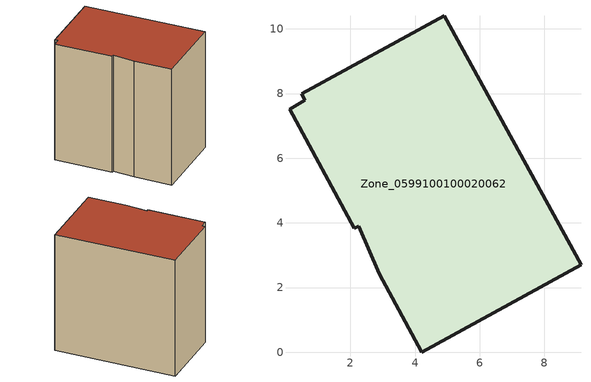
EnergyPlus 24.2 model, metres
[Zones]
Zone_0599100100020062
 floor ground (C_G): 0.12,7.51 0.58,7.8 0.5,8 4.91,10.4 9.13,2.7 4.22,0 2.9,2.42 2.26,3.9 2.13,3.83 z0
 wall outside (C_F): 9.13,2.7 4.91,10.4 0.5,8 0.58,7.8 0.12,7.51 2.13,3.83 2.26,3.9 2.9,2.42 4.22,0 9.13,2.7 z0:8.89
 roof outside (C_R): 0.5,8 0.58,7.8 0.12,7.51 2.13,3.83 2.26,3.9 2.9,2.42 4.22,0 9.13,2.7 4.91,10.4 z8.89
[BUILDING]
Pand.0599100100020062: North Axis=0; Terrain=City; Loads Convergence Tolerance Value=0.04; Temperature Convergence Tolerance Value=0.4; Solar Distribution=FullExterior; Maximum Number of Warmup Days=25; Minimum Number of Warmup Days=1
[Site:Location]
Rotterdam.The.Hague.AP_ZH_NLD Design_Conditions: Latitude=51.96; Longitude=4.45; Time Zone=1; Elevation=-4.5
[SITE:GROUNDTEMPERATURE:BUILDINGSURFACE]
18, 18, 18, 18, 18, 18, 18, 18, 18, 18, 18, 18
[MATERIAL] Thermal Absorptance=0.9; Solar Absorptance=0.7; Visible Absorptance=0.7
Name | Roughness | Thickness | Conductivity | Density | Specific Heat
G.TC.2015-2018 | MediumSmooth | 0.15 | 0.0428571 | 540 | 1210
F.TC.2015-2018 | Rough | 0.3 | 0.0666667 | 1920 | 840
R.TC.2015-2018 | MediumRough | 0.2 | 0.0333333 | 1500 | 1000
[CONSTRUCTION]
C_G: G.TC.2015-2018
C_F: F.TC.2015-2018
C_R: R.TC.2015-2018
[ZONE]
Zone_0599100100020062: Type=1; Multiplier=1; Ceiling Height=Autocalculate; Volume=Autocalculate; Floor Area=autocalculate; Part of Total Floor Area=Yes
[ZONEINFILTRATION:DESIGNFLOWRATE]
Infil_Zone_0599100100020062: Zone or ZoneList or Space or SpaceList=Zone_0599100100020062; Schedule=AlwaysOn; Design Flow Rate Calculation Method=Flow/Area; Flow Rate per Floor Area=0.0015; Constant Term Coefficient=1; Temperature Term Coefficient=0; Velocity Term Coefficient=0; Velocity Squared Term Coefficient=0
[HVACTEMPLATE:ZONE:IDEALLOADSAIRSYSTEM]
Zone_0599100100020062: Maximum Heating Supply Air Temperature=50; Minimum Cooling Supply Air Temperature=13; Maximum Heating Supply Air Humidity Ratio=0.0156; Minimum Cooling Supply Air Humidity Ratio=0.0077; Heating Limit=NoLimit; Cooling Limit=NoLimit; Dehumidification Control Type=ConstantSensibleHeatRatio; Cooling Sensible Heat Ratio=0.7; Dehumidification Setpoint=60; Humidification Control Type=None; Humidification Setpoint=30; Outdoor Air Method=None; Outdoor Air Flow Rate per Person=0.00944; Outdoor Air Flow Rate per Zone Floor Area=0; Outdoor Air Flow Rate per Zone=0; Demand Controlled Ventilation Type=None; Outdoor Air Economizer Type=NoEconomizer; Heat Recovery Type=None; Sensible Heat Recovery Effectiveness=0.7; Latent Heat Recovery Effectiveness=0.65
[ZONECONTROL:THERMOSTAT]
ThermostatControl_Zone_0599100100020062: Zone or ZoneList=Zone_0599100100020062; Control Type Schedule=DualSetpointControlType; Control 1=Thermostat_Zone_0599100100020062; Temperature Difference Between Cutout And Setpoint=0
[THERMOSTATSETPOINT:DUALSETPOINT]
Thermostat_Zone_0599100100020062: Heating Setpoint Temperature Schedule=HeatingSetpoint_Zone_0599100100020062; Cooling Setpoint Temperature Schedule=CoolingSetpoint_Zone_0599100100020062
[SCHEDULE:COMPACT]
HeatingSetpoint_Zone_0599100100020062: Through: 12/31, For: AllDays, Until: 24:00, 21
CoolingSetpoint_Zone_0599100100020062: Through: 12/31, For: AllDays, Until: 24:00, 24
DualSetpointControlType: Through: 12/31, For: AllDays, Until: 24:00, 4
AlwaysOn: Through: 12/31, For: AllDays, Until: 24:00, 1
